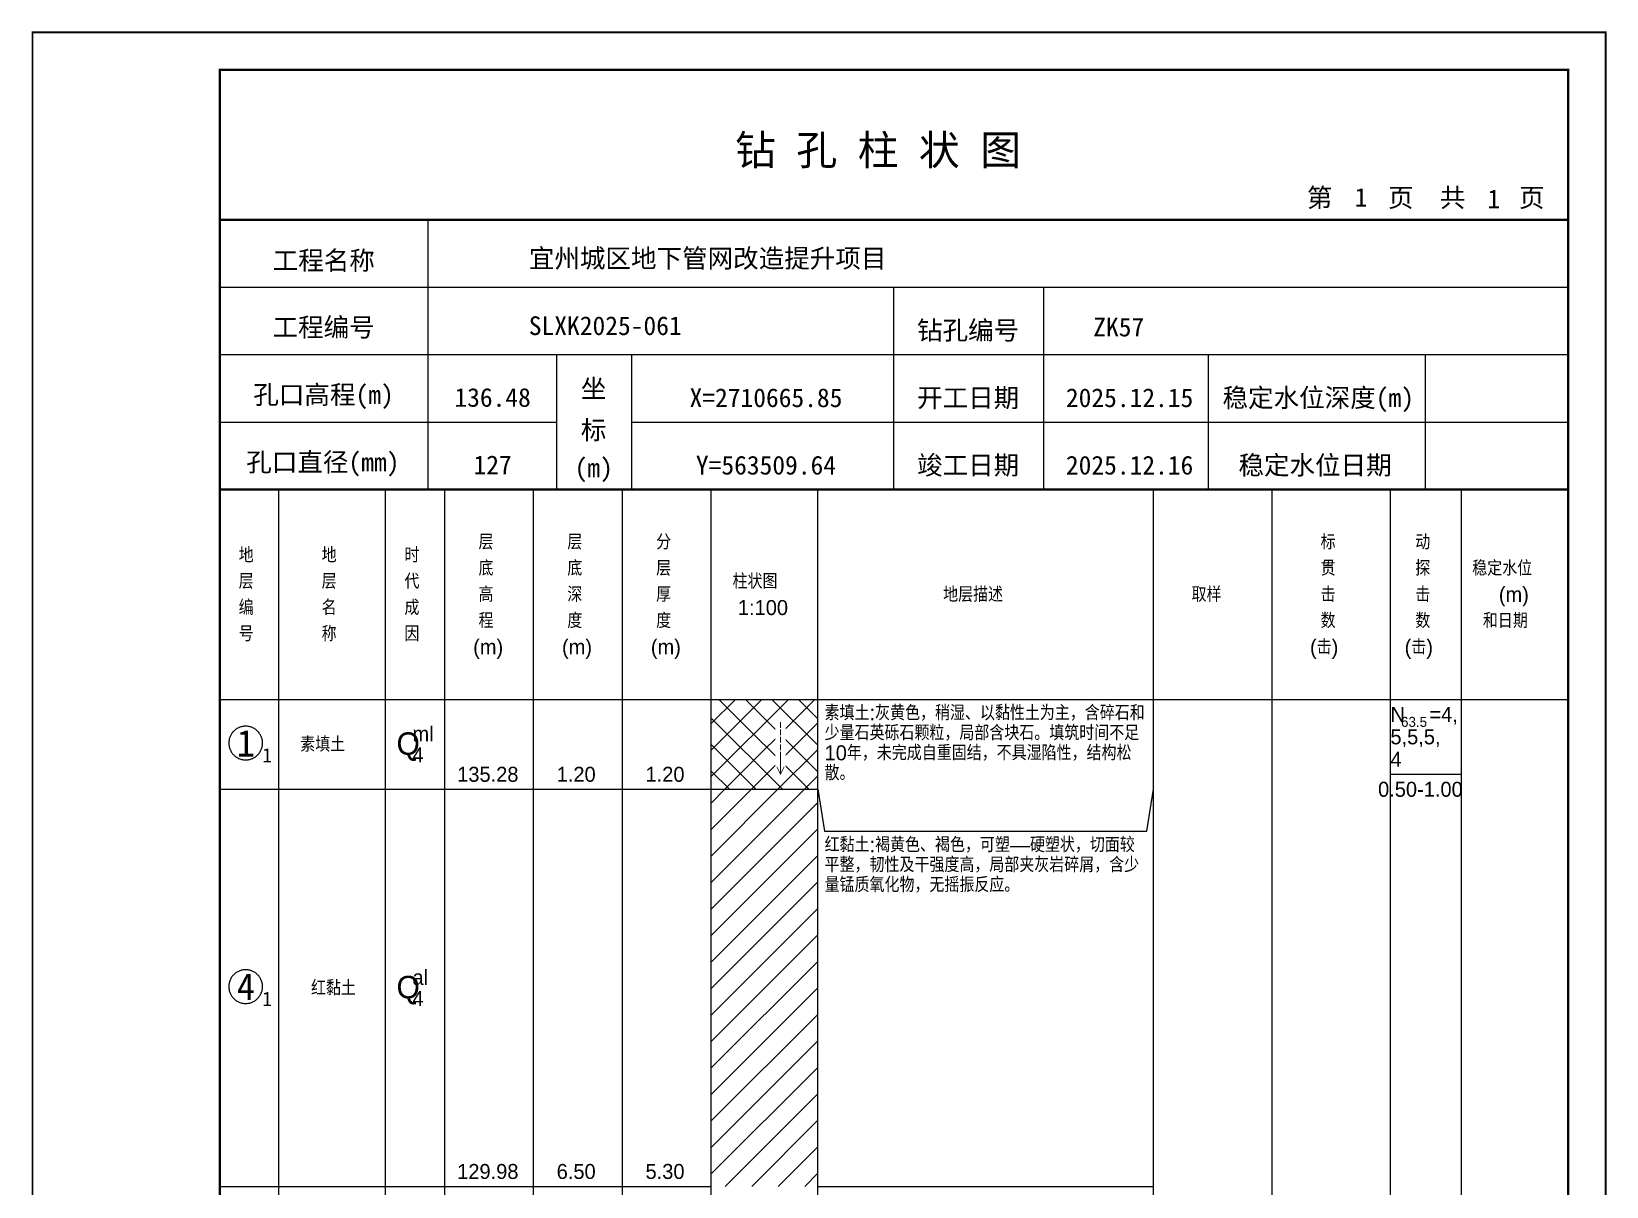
# Model space of a CAD drawing. Header units: millimetres. Extents: x 12489 to 89920, y 4630 to 4927.
# Drawn here: x 50769.3 to 50979.6, y 4772.7 to 4926.8 of the extents above; entities that cross this region are included whole.
import ezdxf
from ezdxf.enums import TextEntityAlignment as Align

# ---------------------------------------------------------------- set-up
doc = ezdxf.new("R2010")
doc.units = ezdxf.units.MM
doc.layers.add('ZZT_TC', color=7, linetype='Continuous')
doc.styles.add('成果图图块', font='', dxfattribs={"height": 2.5})
doc.styles.add('成果图模板', font='')
doc.styles.add('成果图模板标题', font='simhei.ttf')
doc.styles.add('成果图表体', font='Comfont.shx', dxfattribs={"height": 2, "bigfont": 'Hztxt12a.shx'})
doc.styles.get('成果图图块').set_extended_font_data('FangSong_GB2312')
doc.styles.get('成果图模板').set_extended_font_data('FangSong_GB2312')

# ---------------------------------------------------------------- blocks, each defined once
blk = doc.blocks.new('DCBH-1-1-1328', base_point=(0.3, -0.11))
at = {"layer": 'ZZT_TC', "color": 7}
blk.add_polyline3d([(-0.19, 2.31, 0), (-0.3, 2.31, 0), (-0.41, 2.3, 0), (-0.52, 2.29, 0), (-0.63, 2.27, 0), (-0.73, 2.24, 0), (-0.84, 2.21, 0), (-0.95, 2.18, 0), (-1.05, 2.14, 0), (-1.15, 2.09, 0), (-1.25, 2.04, 0), (-1.35, 1.99, 0), (-1.44, 1.93, 0), (-1.53, 1.87, 0), (-1.62, 1.8, 0), (-1.7, 1.73, 0), (-1.78, 1.65, 0), (-1.86, 1.57, 0), (-1.93, 1.49, 0), (-2, 1.4, 0), (-2.06, 1.31, 0), (-2.12, 1.22, 0), (-2.17, 1.12, 0), (-2.22, 1.02, 0), (-2.27, 0.92, 0), (-2.31, 0.82, 0), (-2.34, 0.71, 0), (-2.37, 0.61, 0), (-2.4, 0.5, 0), (-2.41, 0.39, 0), (-2.43, 0.28, 0), (-2.44, 0.17, 0), (-2.44, 0.06, 0), (-2.44, -0.05, 0), (-2.43, -0.16, 0), (-2.41, -0.27, 0), (-2.4, -0.38, 0), (-2.37, -0.49, 0), (-2.34, -0.6, 0), (-2.31, -0.7, 0), (-2.27, -0.8, 0), (-2.22, -0.9, 0), (-2.17, -1, 0), (-2.12, -1.1, 0), (-2.06, -1.19, 0), (-2, -1.28, 0), (-1.93, -1.37, 0), (-1.86, -1.45, 0), (-1.78, -1.53, 0), (-1.7, -1.61, 0), (-1.62, -1.68, 0), (-1.53, -1.75, 0), (-1.44, -1.81, 0), (-1.35, -1.87, 0), (-1.25, -1.93, 0), (-1.15, -1.98, 0), (-1.05, -2.02, 0), (-0.95, -2.06, 0), (-0.84, -2.1, 0), (-0.73, -2.13, 0), (-0.63, -2.15, 0), (-0.52, -2.17, 0), (-0.41, -2.18, 0), (-0.3, -2.19, 0), (-0.19, -2.19, 0), (-0.08, -2.19, 0), (0.03, -2.18, 0), (0.14, -2.17, 0), (0.25, -2.15, 0), (0.36, -2.13, 0), (0.47, -2.1, 0), (0.57, -2.06, 0), (0.67, -2.02, 0), (0.77, -1.98, 0), (0.87, -1.93, 0), (0.97, -1.87, 0), (1.06, -1.81, 0), (1.15, -1.75, 0), (1.24, -1.68, 0), (1.32, -1.61, 0), (1.4, -1.53, 0), (1.48, -1.45, 0), (1.55, -1.37, 0), (1.62, -1.28, 0), (1.68, -1.19, 0), (1.74, -1.1, 0), (1.8, -1, 0), (1.85, -0.9, 0), (1.89, -0.8, 0), (1.93, -0.7, 0), (1.97, -0.6, 0), (2, -0.49, 0), (2.02, -0.38, 0), (2.04, -0.27, 0), (2.05, -0.16, 0), (2.06, -0.05, 0), (2.06, 0.06, 0), (2.06, 0.17, 0), (2.05, 0.28, 0), (2.04, 0.39, 0), (2.02, 0.5, 0), (2, 0.61, 0), (1.97, 0.71, 0), (1.93, 0.82, 0), (1.89, 0.92, 0), (1.85, 1.02, 0), (1.8, 1.12, 0), (1.74, 1.22, 0), (1.68, 1.31, 0), (1.62, 1.4, 0), (1.55, 1.49, 0), (1.48, 1.57, 0), (1.4, 1.65, 0), (1.32, 1.73, 0), (1.24, 1.8, 0), (1.15, 1.87, 0), (1.06, 1.93, 0), (0.97, 1.99, 0), (0.87, 2.04, 0), (0.77, 2.09, 0), (0.67, 2.14, 0), (0.57, 2.18, 0), (0.47, 2.21, 0), (0.36, 2.24, 0), (0.25, 2.27, 0), (0.14, 2.29, 0), (0.03, 2.3, 0), (-0.08, 2.31, 0), (-0.19, 2.31, 0)], dxfattribs=at)
at = {"style": '成果图图块'}
blk.add_text('1', height=3.57, dxfattribs=at).set_placement((-0.16, -1.74), align=Align.CENTER)
blk.add_text('1', height=1.91, dxfattribs=at).set_placement((2.03, -2.53))
blk = doc.blocks.new('DCBH-1-1-1329', base_point=(0.3, -0.11))
at = {"layer": 'ZZT_TC', "color": 7}
blk.add_polyline3d([(-0.19, 2.31, 0), (-0.3, 2.31, 0), (-0.41, 2.3, 0), (-0.52, 2.29, 0), (-0.63, 2.27, 0), (-0.73, 2.24, 0), (-0.84, 2.21, 0), (-0.95, 2.18, 0), (-1.05, 2.14, 0), (-1.15, 2.09, 0), (-1.25, 2.04, 0), (-1.35, 1.99, 0), (-1.44, 1.93, 0), (-1.53, 1.87, 0), (-1.62, 1.8, 0), (-1.7, 1.73, 0), (-1.78, 1.65, 0), (-1.86, 1.57, 0), (-1.93, 1.49, 0), (-2, 1.4, 0), (-2.06, 1.31, 0), (-2.12, 1.22, 0), (-2.17, 1.12, 0), (-2.22, 1.02, 0), (-2.27, 0.92, 0), (-2.31, 0.82, 0), (-2.34, 0.71, 0), (-2.37, 0.61, 0), (-2.4, 0.5, 0), (-2.41, 0.39, 0), (-2.43, 0.28, 0), (-2.44, 0.17, 0), (-2.44, 0.06, 0), (-2.44, -0.05, 0), (-2.43, -0.16, 0), (-2.41, -0.27, 0), (-2.4, -0.38, 0), (-2.37, -0.49, 0), (-2.34, -0.6, 0), (-2.31, -0.7, 0), (-2.27, -0.8, 0), (-2.22, -0.9, 0), (-2.17, -1, 0), (-2.12, -1.1, 0), (-2.06, -1.19, 0), (-2, -1.28, 0), (-1.93, -1.37, 0), (-1.86, -1.45, 0), (-1.78, -1.53, 0), (-1.7, -1.61, 0), (-1.62, -1.68, 0), (-1.53, -1.75, 0), (-1.44, -1.81, 0), (-1.35, -1.87, 0), (-1.25, -1.93, 0), (-1.15, -1.98, 0), (-1.05, -2.02, 0), (-0.95, -2.06, 0), (-0.84, -2.1, 0), (-0.73, -2.13, 0), (-0.63, -2.15, 0), (-0.52, -2.17, 0), (-0.41, -2.18, 0), (-0.3, -2.19, 0), (-0.19, -2.19, 0), (-0.08, -2.19, 0), (0.03, -2.18, 0), (0.14, -2.17, 0), (0.25, -2.15, 0), (0.36, -2.13, 0), (0.47, -2.1, 0), (0.57, -2.06, 0), (0.67, -2.02, 0), (0.77, -1.98, 0), (0.87, -1.93, 0), (0.97, -1.87, 0), (1.06, -1.81, 0), (1.15, -1.75, 0), (1.24, -1.68, 0), (1.32, -1.61, 0), (1.4, -1.53, 0), (1.48, -1.45, 0), (1.55, -1.37, 0), (1.62, -1.28, 0), (1.68, -1.19, 0), (1.74, -1.1, 0), (1.8, -1, 0), (1.85, -0.9, 0), (1.89, -0.8, 0), (1.93, -0.7, 0), (1.97, -0.6, 0), (2, -0.49, 0), (2.02, -0.38, 0), (2.04, -0.27, 0), (2.05, -0.16, 0), (2.06, -0.05, 0), (2.06, 0.06, 0), (2.06, 0.17, 0), (2.05, 0.28, 0), (2.04, 0.39, 0), (2.02, 0.5, 0), (2, 0.61, 0), (1.97, 0.71, 0), (1.93, 0.82, 0), (1.89, 0.92, 0), (1.85, 1.02, 0), (1.8, 1.12, 0), (1.74, 1.22, 0), (1.68, 1.31, 0), (1.62, 1.4, 0), (1.55, 1.49, 0), (1.48, 1.57, 0), (1.4, 1.65, 0), (1.32, 1.73, 0), (1.24, 1.8, 0), (1.15, 1.87, 0), (1.06, 1.93, 0), (0.97, 1.99, 0), (0.87, 2.04, 0), (0.77, 2.09, 0), (0.67, 2.14, 0), (0.57, 2.18, 0), (0.47, 2.21, 0), (0.36, 2.24, 0), (0.25, 2.27, 0), (0.14, 2.29, 0), (0.03, 2.3, 0), (-0.08, 2.31, 0), (-0.19, 2.31, 0)], dxfattribs=at)
at = {"style": '成果图图块'}
blk.add_text('4', height=3.57, dxfattribs=at).set_placement((-0.16, -1.74), align=Align.CENTER)
blk.add_text('1', height=1.91, dxfattribs=at).set_placement((2.03, -2.53))
blk = doc.blocks.new('zztGLdt.dwg', base_point=(0.5, 0))
blk.add_wipeout([(-0.2, -0.2), (1.2, -0.2), (1.2, 3.2), (-0.2, 3.2)])
at = {"color": 7, "const_width": 0.1}
for points in [[(0.5, 3), (0.5, 0)], [(0, 1), (0.5, 0), (1, 1)]]:
    blk.add_lwpolyline(points, dxfattribs=at)
blk = doc.blocks.new('钻孔柱状图路桥昇龙制图梁世成校核莫家里.dwg175', base_point=(25, 236))
for p, q in [((52.82, 236), (52.82, 272)), ((25, 263), (205, 263)), ((115, 236), (115, 263)), ((135, 236), (135, 263)), ((25, 254), (205, 254)), ((70, 236), (70, 254)), ((80, 236), (80, 254)), ((157, 236), (157, 254)), ((185.95, 236), (185.95, 254)), ((25, 245), (70, 245)), ((80, 245), (205, 245))]:
    blk.add_line(p, q)
for points, const_width in [([(0, 0), (210, 0), (210, 297), (0, 297)], 0.25), ([(25, 5), (205, 5), (205, 292), (25, 292)], 0.3)]:
    blk.add_lwpolyline(points, close=True, dxfattribs=dict(const_width=const_width))
at = {"const_width": 0.3}
for points in [[(25, 272), (205, 272)], [(25, 236), (205, 236)]]:
    blk.add_lwpolyline(points, dxfattribs=at)
for s, height, style, p in [('钻 孔 柱 状 图', 4, '成果图模板标题', (93.8, 279.31)), ('第', 2.5, '成果图模板', (170.12, 273.7)), ('页', 2.5, '成果图模板', (180.96, 273.7)), ('共', 2.5, '成果图模板', (187.88, 273.7)), ('页', 2.5, '成果图模板', (198.44, 273.7)), ('工程名称', 2.5, '成果图模板', (32.07, 265.32)), ('宜州城区地下管网改造提升项目', 2.5, '成果图模板', (66.26, 265.61)), ('工程编号', 2.5, '成果图模板', (32.05, 256.41)), ('SLXK2025-061', 2.5, '成果图模板', (66.26, 256.61)), ('钻孔编号', 2.5, '成果图模板', (118.08, 256)), ('ZK57', 2.5, '成果图模板', (141.61, 256.43)), ('孔口高程(m)', 2.5, '成果图模板', (29.48, 247.41)), ('坐', 2.5, '成果图模板', (73.21, 248.24)), ('开工日期', 2.5, '成果图模板', (118.08, 247)), ('稳定水位深度(m)', 2.5, '成果图模板', (158.86, 247)), ('标', 2.5, '成果图模板', (73.21, 242.7)), ('孔口直径(mm)', 2.5, '成果图模板', (28.54, 238.41)), ('(m) ', 2.5, '成果图模板', (72.38, 237.65)), ('竣工日期', 2.5, '成果图模板', (118.08, 238)), ('稳定水位日期', 2.5, '成果图模板', (160.99, 238))]:
    blk.add_text(s, height=height, dxfattribs=dict(style=style)).set_placement(p)
at = {"style": '成果图模板'}
for s, p in [('1', (177.35, 273.74)), ('1', (195.08, 273.53)), ('136.48', (61.43, 247.04)), ('X=2710665.85', (97.92, 247)), ('2025.12.15', (146.46, 247)), ('127', (61.43, 238.04)), ('Y=563509.64', (97.92, 238)), ('2025.12.16', (146.46, 238))]:
    blk.add_text(s, height=2.5, dxfattribs=at).set_placement(p, align=Align.CENTER)

msp = doc.modelspace()

# ---------------------------------------------------------------- hatches: boundary and pattern name
at = {"linetype": 'Continuous'}
h = msp.add_hatch(dxfattribs=at)
h.set_pattern_fill('GKSTT', scale=0.5, style=0, pattern_type=2)
h.set_pattern_definition([(45, (0, 0), (-1.76776695, 1.76776695), []), (135, (0, 0), (-1.76776695, -1.76776695), [])])
h.paths.add_polyline_path([(50860.06, 4825.71), (50874.29, 4825.71), (50874.29, 4837.71), (50860.06, 4837.71)])
h = msp.add_hatch(dxfattribs=at)
h.set_pattern_fill('GKNXT', scale=0.5, style=0, pattern_type=2)
h.set_pattern_definition([(45, (0, 0), (-1.76776695, 1.76776695), [])])
h.paths.add_polyline_path([(50860.06, 4772.71), (50874.29, 4772.71), (50874.29, 4825.71), (50860.06, 4825.71)])

# ---------------------------------------------------------------- linework, layer by layer
at = {"color": 0}
for p, q in [((50794.45, 4837.71), (50802.35, 4837.71)), ((50794.45, 4825.71), (50794.45, 4837.71)), ((50802.35, 4825.71), (50802.35, 4837.71)), ((50794.45, 4825.71), (50802.35, 4825.71)), ((50794.45, 4825.71), (50802.35, 4825.71)), ((50794.45, 4772.71), (50794.45, 4825.71)), ((50802.35, 4772.71), (50802.35, 4825.71)), ((50794.45, 4772.71), (50802.35, 4772.71))]:
    msp.add_line(p, q, dxfattribs=at)
for points in [[(50794.45, 4865.71), (50802.35, 4865.71)], [(50794.45, 4837.71), (50794.45, 4865.71)], [(50802.35, 4837.71), (50802.35, 4865.71)], [(50802.35, 4865.71), (50816.58, 4865.71)], [(50802.35, 4837.71), (50802.35, 4865.71)], [(50816.58, 4837.71), (50816.58, 4865.71)], [(50816.58, 4865.71), (50824.49, 4865.71)], [(50816.58, 4837.71), (50816.58, 4865.71)], [(50824.49, 4837.71), (50824.49, 4865.71)], [(50824.49, 4865.71), (50836.35, 4865.71)], [(50824.49, 4837.71), (50824.49, 4865.71)], [(50836.35, 4837.71), (50836.35, 4865.71)], [(50836.35, 4865.71), (50848.2, 4865.71)], [(50836.35, 4837.71), (50836.35, 4865.71)], [(50848.2, 4837.71), (50848.2, 4865.71)], [(50848.2, 4865.71), (50860.06, 4865.71)], [(50848.2, 4837.71), (50848.2, 4865.71)], [(50860.06, 4837.71), (50860.06, 4865.71)], [(50860.06, 4865.71), (50874.29, 4865.71)], [(50860.06, 4837.71), (50860.06, 4865.71)], [(50874.29, 4837.71), (50874.29, 4865.71)], [(50874.29, 4865.71), (50919.11, 4865.71)], [(50874.29, 4837.71), (50874.29, 4865.71)], [(50919.11, 4837.71), (50919.11, 4865.71)], [(50919.11, 4865.71), (50934.92, 4865.71)], [(50919.11, 4837.71), (50919.11, 4865.71)], [(50934.92, 4837.71), (50934.92, 4865.71)], [(50934.92, 4865.71), (50950.73, 4865.71)], [(50934.92, 4837.71), (50934.92, 4865.71)], [(50950.73, 4837.71), (50950.73, 4865.71)], [(50950.73, 4865.71), (50960.22, 4865.71)], [(50950.73, 4837.71), (50950.73, 4865.71)], [(50960.22, 4837.71), (50960.22, 4865.71)], [(50960.22, 4865.71), (50974.45, 4865.71)], [(50960.22, 4837.71), (50960.22, 4865.71)], [(50974.45, 4837.71), (50974.45, 4865.71)], [(50794.45, 4837.71), (50802.35, 4837.71)], [(50794.45, 4643.71), (50794.45, 4837.71)], [(50794.45, 4837.71), (50802.35, 4837.71)], [(50802.35, 4643.71), (50802.35, 4837.71)], [(50802.35, 4837.71), (50816.58, 4837.71)], [(50802.35, 4643.71), (50802.35, 4837.71)], [(50802.35, 4837.71), (50816.58, 4837.71)], [(50802.35, 4837.71), (50816.58, 4837.71)], [(50802.35, 4825.71), (50802.35, 4837.71)], [(50816.58, 4643.71), (50816.58, 4837.71)], [(50816.58, 4825.71), (50816.58, 4837.71)], [(50816.58, 4837.71), (50824.49, 4837.71)], [(50816.58, 4643.71), (50816.58, 4837.71)], [(50816.58, 4837.71), (50824.49, 4837.71)], [(50816.58, 4837.71), (50824.49, 4837.71)], [(50816.58, 4825.71), (50816.58, 4837.71)], [(50824.49, 4643.71), (50824.49, 4837.71)], [(50824.49, 4825.71), (50824.49, 4837.71)], [(50824.49, 4837.71), (50836.35, 4837.71)], [(50824.49, 4643.71), (50824.49, 4837.71)], [(50824.49, 4837.71), (50836.35, 4837.71)], [(50824.49, 4837.71), (50836.35, 4837.71)], [(50824.49, 4825.71), (50824.49, 4837.71)], [(50836.35, 4643.71), (50836.35, 4837.71)], [(50836.35, 4825.71), (50836.35, 4837.71)], [(50836.35, 4837.71), (50848.2, 4837.71)], [(50836.35, 4643.71), (50836.35, 4837.71)], [(50836.35, 4837.71), (50848.2, 4837.71)], [(50836.35, 4837.71), (50848.2, 4837.71)], [(50836.35, 4825.71), (50836.35, 4837.71)], [(50848.2, 4643.71), (50848.2, 4837.71)], [(50848.2, 4825.71), (50848.2, 4837.71)], [(50848.2, 4837.71), (50860.06, 4837.71)], [(50848.2, 4643.71), (50848.2, 4837.71)], [(50848.2, 4837.71), (50860.06, 4837.71)], [(50848.2, 4837.71), (50860.06, 4837.71)], [(50848.2, 4825.71), (50848.2, 4837.71)], [(50860.06, 4643.71), (50860.06, 4837.71)], [(50860.06, 4825.71), (50860.06, 4837.71)], [(50860.06, 4837.71), (50874.29, 4837.71)], [(50860.06, 4643.71), (50860.06, 4837.71)], [(50860.06, 4837.71), (50874.29, 4837.71)], [(50874.29, 4643.71), (50874.29, 4837.71)], [(50874.29, 4837.71), (50919.11, 4837.71)], [(50874.29, 4643.71), (50874.29, 4837.71)], [(50874.29, 4837.71), (50919.11, 4837.71)], [(50874.29, 4825.71), (50874.29, 4837.71)], [(50919.11, 4643.71), (50919.11, 4837.71)], [(50919.11, 4825.71), (50919.11, 4837.71)], [(50919.11, 4837.71), (50934.92, 4837.71)], [(50919.11, 4643.71), (50919.11, 4837.71)], [(50919.11, 4837.71), (50934.92, 4837.71)], [(50934.92, 4643.71), (50934.92, 4837.71)], [(50934.92, 4837.71), (50950.73, 4837.71)], [(50934.92, 4643.71), (50934.92, 4837.71)], [(50934.92, 4837.71), (50950.73, 4837.71)], [(50950.73, 4643.71), (50950.73, 4837.71)], [(50950.73, 4837.71), (50960.22, 4837.71)], [(50950.73, 4643.71), (50950.73, 4837.71)], [(50950.73, 4837.71), (50960.22, 4837.71)], [(50950.73, 4837.71), (50960.22, 4837.71)], [(50950.73, 4827.71), (50950.73, 4837.71)], [(50960.22, 4643.71), (50960.22, 4837.71)], [(50960.22, 4827.71), (50960.22, 4837.71)], [(50960.22, 4837.71), (50974.45, 4837.71)], [(50960.22, 4643.71), (50960.22, 4837.71)], [(50960.22, 4837.71), (50974.45, 4837.71)], [(50974.45, 4643.71), (50974.45, 4837.71)], [(50950.73, 4827.71), (50960.22, 4827.71)], [(50802.35, 4825.71), (50816.58, 4825.71)], [(50802.35, 4825.71), (50816.58, 4825.71)], [(50802.35, 4772.71), (50802.35, 4825.71)], [(50816.58, 4772.71), (50816.58, 4825.71)], [(50816.58, 4825.71), (50824.49, 4825.71)], [(50816.58, 4825.71), (50824.49, 4825.71)], [(50816.58, 4772.71), (50816.58, 4825.71)], [(50824.49, 4772.71), (50824.49, 4825.71)], [(50824.49, 4825.71), (50836.35, 4825.71)], [(50824.49, 4825.71), (50836.35, 4825.71)], [(50824.49, 4772.71), (50824.49, 4825.71)], [(50836.35, 4772.71), (50836.35, 4825.71)], [(50836.35, 4825.71), (50848.2, 4825.71)], [(50836.35, 4825.71), (50848.2, 4825.71)], [(50836.35, 4772.71), (50836.35, 4825.71)], [(50848.2, 4772.71), (50848.2, 4825.71)], [(50848.2, 4825.71), (50860.06, 4825.71)], [(50848.2, 4825.71), (50860.06, 4825.71)], [(50848.2, 4772.71), (50848.2, 4825.71)], [(50860.06, 4772.71), (50860.06, 4825.71)], [(50874.29, 4825.71), (50875.19, 4820.11)], [(50874.29, 4772.71), (50874.29, 4825.71)], [(50918.22, 4820.11), (50919.11, 4825.71)], [(50919.11, 4772.71), (50919.11, 4825.71)], [(50875.19, 4820.11), (50918.22, 4820.11)], [(50802.35, 4772.71), (50816.58, 4772.71)], [(50816.58, 4772.71), (50824.49, 4772.71)], [(50824.49, 4772.71), (50836.35, 4772.71)], [(50836.35, 4772.71), (50848.2, 4772.71)], [(50848.2, 4772.71), (50860.06, 4772.71)], [(50874.29, 4772.71), (50919.11, 4772.71)]]:
    msp.add_lwpolyline(points, dxfattribs=at)
at = {"color": 7, "flags": 128}
msp.add_lwpolyline([(50860.06, 4825.71), (50874.29, 4825.71)], dxfattribs=at)

# ---------------------------------------------------------------- block references
for name, p in [('DCBH-1-1-1328', (50798.4, 4831.71)), ('DCBH-1-1-1329', (50798.4, 4799.21))]:
    msp.add_blockref(name, p)

# ---------------------------------------------------------------- texts
at = {"color": 0, "style": '成果图表体'}
for s, height, p in [('层', 2, (50829, 4857.71)), ('层', 2, (50840.85, 4857.71)), ('分', 2, (50852.71, 4857.71)), ('标', 2, (50941.41, 4857.71)), ('动', 2, (50954.05, 4857.71)), ('地', 2, (50796.98, 4855.96)), ('地', 2, (50808.05, 4855.96)), ('时', 2, (50819.11, 4855.96)), ('底', 2, (50829, 4854.21)), ('底', 2, (50840.85, 4854.21)), ('层', 2, (50852.71, 4854.21)), ('贯', 2, (50941.41, 4854.21)), ('探', 2, (50954.05, 4854.21)), ('稳定水位', 2, (50961.65, 4854.21)), ('层', 2, (50796.98, 4852.46)), ('层', 2, (50808.05, 4852.46)), ('代', 2, (50819.11, 4852.46)), ('高', 2, (50829, 4850.71)), ('深', 2, (50840.85, 4850.71)), ('厚', 2, (50852.71, 4850.71)), ('柱状图', 2, (50862.91, 4852.46)), ('地层描述', 2, (50891.02, 4850.71)), ('取样', 2, (50924.18, 4850.71)), ('击', 2, (50941.41, 4850.71)), ('击', 2, (50954.05, 4850.71)), ('(m)', 2, (50965.2, 4850.71)), ('编', 2, (50796.98, 4848.96)), ('名', 2, (50808.05, 4848.96)), ('成', 2, (50819.11, 4848.96)), ('1:100', 2, (50863.62, 4848.96)), ('程', 2, (50829, 4847.21)), ('度', 2, (50840.85, 4847.21)), ('度', 2, (50852.71, 4847.21)), ('数', 2, (50941.41, 4847.21)), ('数', 2, (50954.05, 4847.21)), ('和日期', 2, (50963.07, 4847.21)), ('号', 2, (50796.98, 4845.46)), ('称', 2, (50808.05, 4845.46)), ('因', 2, (50819.11, 4845.46)), ('(m)', 2, (50828.28, 4843.71)), ('(m)', 2, (50840.14, 4843.71)), ('(m)', 2, (50852, 4843.71)), ('(击)', 2, (50939.99, 4843.71)), ('(击)', 2, (50952.63, 4843.71)), ('N', 2, (50950.73, 4834.71)), ('=4,', 2, (50955.94, 4834.71)), ('ml', 2, (50820.18, 4832.11)), ('5,5,5,', 2, (50950.73, 4831.71)), ('63.5', 1.333, (50952.15, 4834.04)), ('素填土', 2, (50805.2, 4830.71)), ('Q', 3, (50818.05, 4830.31)), ('4', 2, (50820.18, 4829.31)), ('4', 2, (50950.73, 4828.71)), ('135.28', 2, (50826.15, 4826.71)), ('1.20', 2, (50839.43, 4826.71)), ('1.20', 2, (50851.29, 4826.71)), ('0.50-1.00', 2, (50949.08, 4824.71)), ('红黏土', 2, (50806.63, 4798.21)), ('Q', 3, (50818.05, 4797.81)), ('al', 2, (50820.18, 4799.61)), ('4', 2, (50820.18, 4796.81)), ('129.98', 2, (50826.15, 4773.71)), ('6.50', 2, (50839.43, 4773.71)), ('5.30', 2, (50851.29, 4773.71))]:
    msp.add_text(s, height=height, dxfattribs=at).set_placement(p)
at = {"color": 0, "char_height": 2, "width": 43.0292, "attachment_point": 1, "line_spacing_factor": 0.8, "style": '成果图表体'}
for s, insert in [('素填土:灰黄色，稍湿、以黏性土为主，含碎石和少量石英砾石颗粒，局部含块石。填筑时间不足10年，未完成自重固结，不具湿陷性，结构松散。', (50875.19, 4836.91)), ('红黏土:褐黄色、褐色，可塑—硬塑状，切面较平整，韧性及干强度高，局部夹灰岩碎屑，含少量锰质氧化物，无摇振反应。', (50875.19, 4819.31))]:
    msp.add_mtext(s, dxfattribs=dict(at, insert=insert))

# ---------------------------------------------------------------- next in the draw order: block references
msp.add_blockref('zztGLdt.dwg', (50869.31, 4831.71))

# ---------------------------------------------------------------- next in the draw order: block references
msp.add_blockref('zztGLdt.dwg', (50869.31, 4830.71))

# ---------------------------------------------------------------- next in the draw order: block references
msp.add_blockref('zztGLdt.dwg', (50869.31, 4829.71))

# ---------------------------------------------------------------- next in the draw order: block references
msp.add_blockref('zztGLdt.dwg', (50869.31, 4828.71))

# ---------------------------------------------------------------- next in the draw order: block references
msp.add_blockref('zztGLdt.dwg', (50869.31, 4827.71))

# ---------------------------------------------------------------- next in the draw order: block references
msp.add_blockref('钻孔柱状图路桥昇龙制图梁世成校核莫家里.dwg175', (50794.45, 4865.71))

doc.saveas('drawing.dxf')
